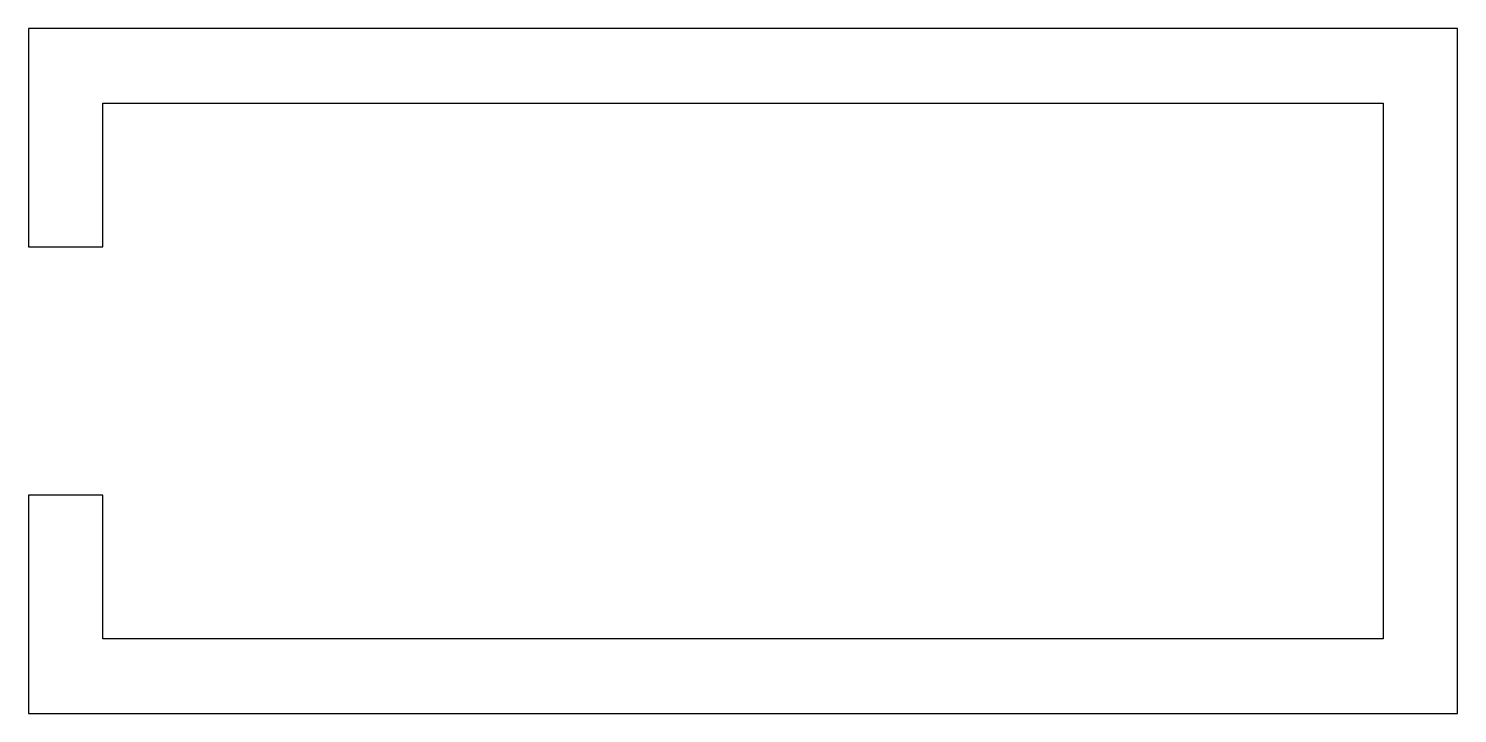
# Model space of a CAD drawing. Header units: millimetres. Extents: x 0 to 57.6, y 0 to 27.6.
import ezdxf

# ---------------------------------------------------------------- set-up
doc = ezdxf.new("R2010")
doc.units = ezdxf.units.MM
doc.layers.add('CUT', color=1, linetype='Continuous')

msp = doc.modelspace()

# ---------------------------------------------------------------- linework, layer by layer
at = {"layer": 'CUT'}
for p, q in [((57.6, 27.6, 1.51), (0, 27.6, 1.51)), ((0, 27.6, 1.51), (0, 18.8, 1.51)), ((57.6, 0, 1.51), (57.6, 27.6, 1.51)), ((3, 18.8, 1.51), (3, 24.6, 1.51)), ((3, 24.6, 1.51), (54.6, 24.6, 1.51)), ((54.6, 24.6, 1.51), (54.6, 3, 1.51)), ((0, 18.8, 1.51), (3, 18.8, 1.51)), ((3, 8.8, 1.51), (0, 8.8, 1.51)), ((0, 8.8, 1.51), (0, 0, 1.51)), ((3, 3, 1.51), (3, 8.8, 1.51)), ((54.6, 3, 1.51), (3, 3, 1.51)), ((0, 0, 1.51), (57.6, 0, 1.51))]:
    msp.add_line(p, q, dxfattribs=at)

doc.saveas('drawing.dxf')
